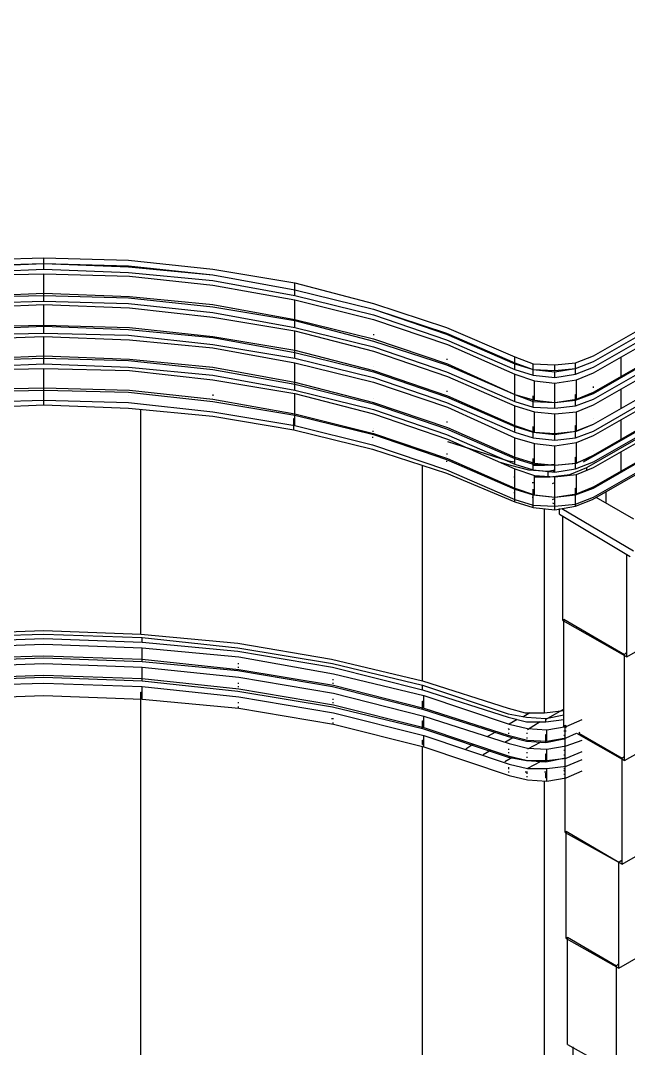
# Model space of a CAD drawing. Header units: inches. Extents: x 0.3 to 16.2, y 0.3 to 11.4.
# Drawn here: x 13.1254 to 13.3352, y 8.2415 to 8.5965 of the extents above; entities that cross this region are included whole.
import ezdxf

# ---------------------------------------------------------------- set-up
doc = ezdxf.new("R2010")
doc.units = ezdxf.units.IN
doc.header["$LTSCALE"] = 0.009843
doc.header["$MEASUREMENT"] = 0
doc.layers.add('GEOMETRY', color=7, linetype='Continuous')

msp = doc.modelspace()

# ---------------------------------------------------------------- linework, layer by layer
at = {"layer": 'GEOMETRY'}
for p, q in [((13.32323, 8.48071), (14.01457, 8.87992)), ((13.32323, 8.48071), (14.01457, 8.87992)), ((13.32323, 8.47874), (14.01457, 8.87795)), ((13.32323, 8.47874), (14.01496, 8.87795)), ((13.32323, 8.47874), (14.01496, 8.87795)), ((13.32323, 8.47677), (14.01496, 8.87598)), ((13.32323, 8.4748), (14.01811, 8.87598)), ((13.32323, 8.4748), (14.01811, 8.87598)), ((13.32323, 8.46811), (14.01811, 8.86929)), ((13.32323, 8.46772), (14.01496, 8.86732)), ((13.32323, 8.46772), (14.01496, 8.86732)), ((13.32323, 8.46772), (14.01496, 8.86732)), ((13.32323, 8.46575), (14.01496, 8.86496)), ((13.32323, 8.46378), (14.01811, 8.86496)), ((13.32323, 8.46378), (14.01811, 8.86496)), ((13.32323, 8.45709), (14.01811, 8.85827)), ((13.32323, 8.45709), (14.01496, 8.8563)), ((13.32323, 8.45709), (14.01496, 8.8563)), ((13.32323, 8.45709), (14.01496, 8.8563)), ((13.32323, 8.45472), (14.01496, 8.85433)), ((13.32323, 8.45315), (14.01811, 8.85433)), ((13.32323, 8.45315), (14.01811, 8.85433)), ((13.32323, 8.44646), (14.01811, 8.84724)), ((13.32323, 8.44606), (14.01496, 8.84528)), ((13.32323, 8.44606), (14.01496, 8.84528)), ((13.32323, 8.44606), (14.01496, 8.84528)), ((13.32323, 8.44409), (14.01496, 8.84331)), ((13.32323, 8.44213), (14.01811, 8.84331)), ((13.32323, 8.44213), (14.01811, 8.84331)), ((13.32323, 8.43543), (14.01811, 8.83661)), ((13.32323, 8.43504), (14.01496, 8.83465)), ((13.32323, 8.43189), (14.0122, 8.82992)), ((13.32283, 8.4311), (14.00669, 8.82598)), ((13.32087, 8.44213), (13.97795, 8.82165)), ((13.32087, 8.44213), (13.97795, 8.82165)), ((13.31969, 8.44409), (13.96535, 8.81693)), ((13.31969, 8.44409), (13.96535, 8.81693)), ((13.10394, 8.51378), (13.13346, 8.51457)), ((13.10394, 8.51378), (13.13346, 8.51457)), ((13.10394, 8.51181), (13.13346, 8.5126)), ((13.10394, 8.51142), (13.13346, 8.5126)), ((13.10394, 8.51142), (13.13346, 8.5126)), ((13.13346, 8.51457), (13.1626, 8.51378)), ((13.13346, 8.51457), (13.1626, 8.51378)), ((13.13346, 8.5126), (13.13346, 8.51457)), ((13.13346, 8.5126), (13.1626, 8.51181)), ((13.13346, 8.5126), (13.1626, 8.51142)), ((13.13346, 8.5126), (13.1626, 8.51142)), ((13.13346, 8.51063), (13.13346, 8.5126)), ((13.1626, 8.51378), (13.19173, 8.51063)), ((13.1626, 8.51378), (13.19173, 8.51063)), ((13.1626, 8.51181), (13.19173, 8.50866)), ((13.10394, 8.50945), (13.13346, 8.51063)), ((13.10394, 8.50827), (13.13346, 8.50906)), ((13.10394, 8.50827), (13.13346, 8.50906)), ((13.13346, 8.51063), (13.1626, 8.50945)), ((13.13346, 8.50906), (13.16299, 8.50827)), ((13.13346, 8.50906), (13.16299, 8.50827)), ((13.13346, 8.50236), (13.13346, 8.50906)), ((13.1626, 8.51142), (13.19173, 8.50866)), ((13.1626, 8.51142), (13.19173, 8.50866)), ((13.1626, 8.50945), (13.19173, 8.50669)), ((13.16299, 8.50827), (13.19173, 8.50512)), ((13.16299, 8.50827), (13.19173, 8.50512)), ((13.19173, 8.51063), (13.22008, 8.50591)), ((13.19173, 8.51063), (13.22008, 8.50591)), ((13.19173, 8.50866), (13.22008, 8.50354)), ((13.19173, 8.50866), (13.22008, 8.50354)), ((13.19173, 8.50866), (13.22008, 8.50354)), ((13.19173, 8.50669), (13.22008, 8.50157)), ((13.19173, 8.50512), (13.22008, 8.5)), ((13.19173, 8.50512), (13.22008, 8.5)), ((13.22008, 8.50591), (13.24724, 8.49882)), ((13.22008, 8.50591), (13.24724, 8.49882)), ((13.22008, 8.50354), (13.22008, 8.50591)), ((13.10394, 8.50118), (13.13346, 8.50236)), ((13.10394, 8.50079), (13.13346, 8.50157)), ((13.10394, 8.50079), (13.13346, 8.50157)), ((13.10394, 8.50079), (13.13346, 8.50157)), ((13.13346, 8.50157), (13.13346, 8.50354)), ((13.13346, 8.50236), (13.16299, 8.50118)), ((13.13346, 8.50157), (13.1626, 8.50079)), ((13.13346, 8.50157), (13.1626, 8.50079)), ((13.13346, 8.50157), (13.1626, 8.50079)), ((13.13346, 8.49961), (13.13346, 8.50157)), ((13.16299, 8.50118), (13.19173, 8.49843)), ((13.22008, 8.50354), (13.24724, 8.49685)), ((13.22008, 8.50354), (13.24724, 8.49685)), ((13.22008, 8.50354), (13.24724, 8.49685)), ((13.22008, 8.50157), (13.22008, 8.50354)), ((13.22008, 8.50157), (13.24724, 8.49488)), ((13.10394, 8.49882), (13.13346, 8.49961)), ((13.10394, 8.49724), (13.13346, 8.49843)), ((13.10394, 8.49724), (13.13346, 8.49843)), ((13.13346, 8.49961), (13.1626, 8.49882)), ((13.13346, 8.49843), (13.16299, 8.49724)), ((13.13346, 8.49843), (13.16299, 8.49724)), ((13.13346, 8.49134), (13.13346, 8.49843)), ((13.1626, 8.50079), (13.19173, 8.49764)), ((13.1626, 8.50079), (13.19173, 8.49764)), ((13.1626, 8.50079), (13.19173, 8.49764)), ((13.1626, 8.49882), (13.19173, 8.49567)), ((13.19173, 8.49961), (13.19173, 8.49961)), ((13.19173, 8.49961), (13.19173, 8.49961)), ((13.19173, 8.49843), (13.22008, 8.49331)), ((13.19173, 8.49764), (13.22008, 8.49291)), ((13.19173, 8.49764), (13.22008, 8.49291)), ((13.19173, 8.49764), (13.22008, 8.49291)), ((13.22008, 8.5), (13.24724, 8.49331)), ((13.22008, 8.5), (13.24724, 8.49331)), ((13.22008, 8.49331), (13.22008, 8.5)), ((13.24724, 8.49882), (13.27244, 8.49055)), ((13.24724, 8.49882), (13.27244, 8.49055)), ((13.16299, 8.49724), (13.19173, 8.49409)), ((13.16299, 8.49724), (13.19173, 8.49409)), ((13.19173, 8.49567), (13.22008, 8.49055)), ((13.19173, 8.49409), (13.22008, 8.48937)), ((13.19173, 8.49409), (13.22008, 8.48937)), ((13.22008, 8.49488), (13.22008, 8.49488)), ((13.22008, 8.49488), (13.22008, 8.49488)), ((13.22008, 8.49291), (13.22008, 8.49488)), ((13.24724, 8.49685), (13.27244, 8.48858)), ((13.24724, 8.49685), (13.27244, 8.48819)), ((13.24724, 8.49685), (13.27244, 8.48819)), ((13.24724, 8.49488), (13.27244, 8.48622)), ((13.10394, 8.49055), (13.13346, 8.49134)), ((13.10394, 8.48976), (13.13346, 8.49094)), ((13.10394, 8.48976), (13.13346, 8.49094)), ((13.10394, 8.48976), (13.13346, 8.49094)), ((13.13346, 8.49094), (13.13346, 8.49291)), ((13.13346, 8.49134), (13.16299, 8.49055)), ((13.13346, 8.49094), (13.1626, 8.48976)), ((13.13346, 8.49094), (13.1626, 8.48976)), ((13.13346, 8.49094), (13.1626, 8.48976)), ((13.13346, 8.48858), (13.13346, 8.49094)), ((13.16299, 8.49055), (13.19173, 8.4874)), ((13.22008, 8.49331), (13.24724, 8.48661)), ((13.22008, 8.49291), (13.24724, 8.48583)), ((13.22008, 8.49291), (13.24724, 8.48583)), ((13.22008, 8.49291), (13.24724, 8.48583)), ((13.22008, 8.49055), (13.22008, 8.49291)), ((13.22008, 8.49055), (13.24724, 8.48386)), ((13.24724, 8.49331), (13.27283, 8.48465)), ((13.24724, 8.49331), (13.27283, 8.48465)), ((13.27244, 8.49055), (13.29606, 8.48031)), ((13.27244, 8.49055), (13.29606, 8.48031)), ((13.10394, 8.4878), (13.13346, 8.48858)), ((13.10394, 8.48622), (13.13346, 8.4874)), ((13.10394, 8.48622), (13.13346, 8.4874)), ((13.13346, 8.48858), (13.1626, 8.4878)), ((13.13346, 8.4874), (13.16299, 8.48622)), ((13.13346, 8.4874), (13.16299, 8.48622)), ((13.13346, 8.48071), (13.13346, 8.4874)), ((13.1626, 8.48976), (13.19173, 8.48701)), ((13.1626, 8.48976), (13.19173, 8.48701)), ((13.1626, 8.48976), (13.19173, 8.48701)), ((13.1626, 8.4878), (13.19173, 8.48465)), ((13.19173, 8.48898), (13.19173, 8.48898)), ((13.19173, 8.48898), (13.19173, 8.48898)), ((13.19173, 8.4874), (13.22008, 8.48268)), ((13.19173, 8.48701), (13.22008, 8.48189)), ((13.19173, 8.48701), (13.22008, 8.48189)), ((13.19173, 8.48701), (13.22008, 8.48189)), ((13.22008, 8.48937), (13.24724, 8.48228)), ((13.22008, 8.48937), (13.24724, 8.48228)), ((13.22008, 8.48268), (13.22008, 8.48937)), ((13.24724, 8.48819), (13.24724, 8.4878)), ((13.24724, 8.48819), (13.24724, 8.4878)), ((13.27244, 8.48858), (13.29606, 8.47835)), ((13.27244, 8.48819), (13.29606, 8.47795)), ((13.27244, 8.48819), (13.29606, 8.47795)), ((13.16299, 8.48622), (13.19173, 8.48346)), ((13.16299, 8.48622), (13.19173, 8.48346)), ((13.19173, 8.48465), (13.22008, 8.47992)), ((13.19173, 8.48346), (13.22008, 8.47835)), ((13.19173, 8.48346), (13.22008, 8.47835)), ((13.22008, 8.48386), (13.22008, 8.48386)), ((13.22008, 8.48386), (13.22008, 8.48386)), ((13.22008, 8.48189), (13.22008, 8.48386)), ((13.24724, 8.48661), (13.27283, 8.47795)), ((13.24724, 8.48583), (13.27244, 8.47756)), ((13.24724, 8.48583), (13.27244, 8.47756)), ((13.24724, 8.48583), (13.27244, 8.47756)), ((13.24724, 8.48386), (13.27244, 8.4752)), ((13.27244, 8.48622), (13.29606, 8.47598)), ((13.27283, 8.48465), (13.29606, 8.47441)), ((13.27283, 8.48465), (13.29606, 8.47441)), ((13.10394, 8.47953), (13.13346, 8.48071)), ((13.10394, 8.47913), (13.13346, 8.47992)), ((13.10394, 8.47913), (13.13346, 8.47992)), ((13.10394, 8.47913), (13.13346, 8.47992)), ((13.13346, 8.47992), (13.13346, 8.48189)), ((13.13346, 8.48071), (13.16299, 8.47953)), ((13.13346, 8.47992), (13.1626, 8.47913)), ((13.13346, 8.47992), (13.1626, 8.47913)), ((13.13346, 8.47992), (13.1626, 8.47913)), ((13.13346, 8.47795), (13.13346, 8.47992)), ((13.22008, 8.48268), (13.24724, 8.47559)), ((13.22008, 8.48189), (13.24724, 8.4752)), ((13.22008, 8.48189), (13.24724, 8.4752)), ((13.22008, 8.48189), (13.24724, 8.4752)), ((13.22008, 8.47992), (13.22008, 8.48189)), ((13.22008, 8.47992), (13.24724, 8.47323)), ((13.24724, 8.48228), (13.27283, 8.47362)), ((13.24724, 8.48228), (13.27283, 8.47362)), ((13.29606, 8.48031), (13.30236, 8.47795)), ((13.29606, 8.48031), (13.30236, 8.47795)), ((13.29606, 8.47835), (13.29606, 8.48031)), ((13.31693, 8.47835), (13.32323, 8.48071)), ((13.31693, 8.47835), (13.32323, 8.48071)), ((13.33268, 8.47362), (13.33268, 8.48031)), ((13.10394, 8.47677), (13.13346, 8.47795)), ((13.10394, 8.47559), (13.13346, 8.47638)), ((13.10394, 8.47559), (13.13346, 8.47638)), ((13.13346, 8.47795), (13.1626, 8.47677)), ((13.13346, 8.47638), (13.16299, 8.47559)), ((13.13346, 8.47638), (13.16299, 8.47559)), ((13.13346, 8.46969), (13.13346, 8.47638)), ((13.1626, 8.47913), (13.19173, 8.47598)), ((13.1626, 8.47913), (13.19173, 8.47598)), ((13.1626, 8.47913), (13.19173, 8.47598)), ((13.1626, 8.47677), (13.19173, 8.47402)), ((13.16299, 8.47953), (13.19173, 8.47677)), ((13.19173, 8.47795), (13.19173, 8.47795)), ((13.19173, 8.47795), (13.19173, 8.47795)), ((13.19173, 8.47677), (13.22008, 8.47165)), ((13.22008, 8.47835), (13.24724, 8.47165)), ((13.22008, 8.47835), (13.24724, 8.47165)), ((13.22008, 8.47165), (13.22008, 8.47835)), ((13.24724, 8.47717), (13.24724, 8.47717)), ((13.24724, 8.47717), (13.24724, 8.47717)), ((13.27244, 8.47953), (13.27283, 8.47953)), ((13.27244, 8.47953), (13.27283, 8.47953)), ((13.27244, 8.47756), (13.29606, 8.46732)), ((13.27244, 8.47756), (13.29606, 8.46732)), ((13.27244, 8.47756), (13.29606, 8.46732)), ((13.27283, 8.47795), (13.29606, 8.46732)), ((13.29606, 8.47835), (13.30236, 8.47598)), ((13.29606, 8.47795), (13.30236, 8.47598)), ((13.29606, 8.47795), (13.30236, 8.47598)), ((13.29606, 8.47598), (13.29606, 8.47795)), ((13.30236, 8.47598), (13.30236, 8.47795)), ((13.30236, 8.47795), (13.30984, 8.47756)), ((13.30236, 8.47795), (13.30984, 8.47756)), ((13.30984, 8.47756), (13.31693, 8.47835)), ((13.30984, 8.47756), (13.31693, 8.47835)), ((13.30984, 8.47559), (13.30984, 8.47756)), ((13.30984, 8.47559), (13.31693, 8.47638)), ((13.30984, 8.4752), (13.31693, 8.47638)), ((13.30984, 8.4752), (13.31693, 8.47638)), ((13.31693, 8.47638), (13.32323, 8.47874)), ((13.31693, 8.47638), (13.32323, 8.47874)), ((13.31693, 8.47638), (13.32323, 8.47874)), ((13.31693, 8.47638), (13.31693, 8.47835)), ((13.31693, 8.47441), (13.32323, 8.47677)), ((13.31693, 8.47441), (13.31693, 8.47638)), ((13.16299, 8.47559), (13.19173, 8.47244)), ((13.16299, 8.47559), (13.19173, 8.47244)), ((13.19173, 8.47598), (13.22008, 8.47087)), ((13.19173, 8.47598), (13.22008, 8.47087)), ((13.19173, 8.47598), (13.22008, 8.47087)), ((13.19173, 8.47402), (13.22008, 8.4689)), ((13.22008, 8.47323), (13.22008, 8.47323)), ((13.22008, 8.47323), (13.22008, 8.47323)), ((13.22008, 8.47087), (13.22008, 8.47323)), ((13.24724, 8.47559), (13.27283, 8.46693)), ((13.24724, 8.4752), (13.27244, 8.46654)), ((13.24724, 8.4752), (13.27244, 8.46654)), ((13.24724, 8.4752), (13.27244, 8.46654)), ((13.24724, 8.47323), (13.27244, 8.46457)), ((13.27244, 8.4752), (13.29606, 8.46496)), ((13.27283, 8.47362), (13.29606, 8.46339)), ((13.27283, 8.47362), (13.29606, 8.46339)), ((13.29606, 8.47598), (13.30236, 8.47402)), ((13.29606, 8.47441), (13.30276, 8.47205)), ((13.29606, 8.47441), (13.30276, 8.47205)), ((13.29606, 8.46732), (13.29606, 8.47441)), ((13.30236, 8.47598), (13.30984, 8.47559)), ((13.30236, 8.47402), (13.30236, 8.47598)), ((13.30236, 8.47598), (13.30984, 8.4752)), ((13.30236, 8.47598), (13.30984, 8.4752)), ((13.30236, 8.47402), (13.30984, 8.47323)), ((13.30984, 8.47323), (13.30984, 8.4752)), ((13.30984, 8.47323), (13.31693, 8.47441)), ((13.31732, 8.47244), (13.32323, 8.4748)), ((13.31732, 8.47244), (13.32323, 8.4748)), ((13.10394, 8.4689), (13.13346, 8.46969)), ((13.13346, 8.4689), (13.13346, 8.47126)), ((13.13346, 8.46535), (13.13346, 8.47008)), ((13.13346, 8.46969), (13.16299, 8.4689)), ((13.19173, 8.47244), (13.22008, 8.46772)), ((13.19173, 8.47244), (13.22008, 8.46772)), ((13.22008, 8.47165), (13.24724, 8.46457)), ((13.22008, 8.47087), (13.24724, 8.46417)), ((13.22008, 8.47087), (13.24724, 8.46417)), ((13.22008, 8.47087), (13.24724, 8.46417)), ((13.22008, 8.4689), (13.22008, 8.47087)), ((13.24724, 8.47165), (13.27283, 8.46299)), ((13.24724, 8.47165), (13.27283, 8.46299)), ((13.29606, 8.46732), (13.29606, 8.46929)), ((13.30276, 8.46535), (13.30276, 8.47205)), ((13.30276, 8.47205), (13.30984, 8.47126)), ((13.30276, 8.47205), (13.30984, 8.47126)), ((13.30984, 8.47126), (13.31732, 8.47244)), ((13.30984, 8.47126), (13.31732, 8.47244)), ((13.30984, 8.46457), (13.30984, 8.47126)), ((13.31732, 8.46575), (13.31732, 8.47244)), ((13.32323, 8.46969), (13.32323, 8.47008)), ((13.32323, 8.46969), (13.32323, 8.47008)), ((13.33268, 8.4626), (13.33268, 8.46929)), ((13.10394, 8.46811), (13.13346, 8.4689)), ((13.13346, 8.4689), (13.1626, 8.46811)), ((13.13346, 8.46378), (13.13346, 8.46772)), ((13.1626, 8.46811), (13.19173, 8.46496)), ((13.1626, 8.46693), (13.1626, 8.46693)), ((13.1626, 8.46693), (13.1626, 8.46693)), ((13.16299, 8.4689), (13.19173, 8.46575)), ((13.19173, 8.46732), (13.19173, 8.46693)), ((13.19173, 8.46732), (13.19173, 8.46693)), ((13.19173, 8.46614), (13.19173, 8.46614)), ((13.19173, 8.46614), (13.19173, 8.46614)), ((13.19173, 8.46575), (13.22008, 8.46063)), ((13.22008, 8.4689), (13.24724, 8.4622)), ((13.22008, 8.46772), (13.24724, 8.46063)), ((13.22008, 8.46772), (13.24724, 8.46063)), ((13.22008, 8.46063), (13.22008, 8.46772)), ((13.24724, 8.46614), (13.24724, 8.46614)), ((13.24724, 8.46614), (13.24724, 8.46614)), ((13.27244, 8.4685), (13.27283, 8.4685)), ((13.27244, 8.4685), (13.27283, 8.4685)), ((13.27244, 8.46654), (13.29606, 8.4563)), ((13.27244, 8.46654), (13.29606, 8.4563)), ((13.27244, 8.46654), (13.29606, 8.4563)), ((13.27283, 8.46693), (13.29606, 8.45669)), ((13.29606, 8.46732), (13.30276, 8.46535)), ((13.29606, 8.46732), (13.30236, 8.46496)), ((13.29606, 8.46732), (13.30236, 8.46496)), ((13.29606, 8.46732), (13.30236, 8.46496)), ((13.29606, 8.46496), (13.29606, 8.46732)), ((13.30236, 8.46496), (13.30236, 8.46693)), ((13.30984, 8.46457), (13.30984, 8.46654)), ((13.30984, 8.46457), (13.31732, 8.46575)), ((13.31693, 8.46535), (13.32323, 8.46772)), ((13.31693, 8.46535), (13.32323, 8.46772)), ((13.31693, 8.46535), (13.32323, 8.46772)), ((13.31693, 8.46535), (13.31693, 8.46732)), ((13.31693, 8.46732), (13.31732, 8.46732)), ((13.31693, 8.46732), (13.31732, 8.46732)), ((13.31693, 8.46339), (13.32323, 8.46575)), ((13.31732, 8.46575), (13.32323, 8.46811)), ((13.10394, 8.46457), (13.13346, 8.46535)), ((13.10394, 8.4626), (13.13346, 8.46378)), ((13.13346, 8.46535), (13.1626, 8.46457)), ((13.13346, 8.46378), (13.1626, 8.4626)), ((13.1626, 8.46457), (13.19173, 8.46142)), ((13.1626, 8.4626), (13.19173, 8.45984)), ((13.16693, 8.38465), (13.16693, 8.4622)), ((13.19173, 8.46496), (13.22008, 8.46024)), ((13.19173, 8.46378), (13.19173, 8.46378)), ((13.19173, 8.46378), (13.19173, 8.46378)), ((13.22008, 8.4622), (13.22008, 8.4622)), ((13.22008, 8.4622), (13.22008, 8.4622)), ((13.22008, 8.46024), (13.22008, 8.4622)), ((13.24724, 8.46457), (13.27283, 8.45591)), ((13.24724, 8.46417), (13.27244, 8.45551)), ((13.24724, 8.46417), (13.27244, 8.45551)), ((13.24724, 8.46417), (13.27244, 8.45551)), ((13.24724, 8.4622), (13.27244, 8.45354)), ((13.27244, 8.46457), (13.29606, 8.45433)), ((13.27283, 8.46299), (13.29606, 8.45236)), ((13.27283, 8.46299), (13.29606, 8.45236)), ((13.29606, 8.46496), (13.30236, 8.46299)), ((13.29606, 8.46339), (13.30276, 8.46142)), ((13.29606, 8.46339), (13.30276, 8.46142)), ((13.29606, 8.45669), (13.29606, 8.46339)), ((13.30236, 8.46496), (13.30984, 8.46457)), ((13.30236, 8.46299), (13.30236, 8.46496)), ((13.30236, 8.46496), (13.30984, 8.46457)), ((13.30236, 8.46496), (13.30984, 8.46457)), ((13.30236, 8.46299), (13.30984, 8.4626)), ((13.30276, 8.46535), (13.30984, 8.46457)), ((13.30984, 8.46457), (13.31693, 8.46535)), ((13.30984, 8.46457), (13.31693, 8.46535)), ((13.30984, 8.46457), (13.31693, 8.46535)), ((13.30984, 8.4626), (13.30984, 8.46457)), ((13.30984, 8.4626), (13.31693, 8.46339)), ((13.31693, 8.46339), (13.31693, 8.46535)), ((13.31732, 8.46142), (13.32323, 8.46378)), ((13.31732, 8.46142), (13.32323, 8.46378)), ((13.19173, 8.46142), (13.22008, 8.45669)), ((13.19173, 8.45984), (13.21969, 8.45512)), ((13.21969, 8.45906), (13.22008, 8.45906)), ((13.21969, 8.45906), (13.22008, 8.45906)), ((13.21969, 8.45512), (13.21969, 8.45906)), ((13.22008, 8.46142), (13.22008, 8.46142)), ((13.22008, 8.46142), (13.22008, 8.46142)), ((13.22008, 8.45669), (13.22008, 8.46142)), ((13.22008, 8.46063), (13.24724, 8.45394)), ((13.22008, 8.46024), (13.24724, 8.45354)), ((13.24724, 8.46063), (13.27283, 8.45197)), ((13.24724, 8.46063), (13.27283, 8.45197)), ((13.30276, 8.45433), (13.30276, 8.46142)), ((13.30276, 8.46142), (13.30984, 8.46063)), ((13.30276, 8.46142), (13.30984, 8.46063)), ((13.30984, 8.46063), (13.31732, 8.46142)), ((13.30984, 8.46063), (13.31732, 8.46142)), ((13.30984, 8.45394), (13.30984, 8.46063)), ((13.31732, 8.45472), (13.31732, 8.46142)), ((13.32323, 8.45906), (13.32323, 8.45906)), ((13.32323, 8.45906), (13.32323, 8.45906)), ((13.33268, 8.45157), (13.33268, 8.45866)), ((13.21969, 8.45512), (13.24685, 8.44843)), ((13.22008, 8.45669), (13.24685, 8.45)), ((13.24724, 8.45551), (13.24724, 8.45551)), ((13.24724, 8.45551), (13.24724, 8.45551)), ((13.27244, 8.45787), (13.27283, 8.45787)), ((13.27244, 8.45787), (13.27283, 8.45787)), ((13.27244, 8.45551), (13.29606, 8.44528)), ((13.27244, 8.45551), (13.29606, 8.44528)), ((13.27244, 8.45551), (13.29606, 8.44528)), ((13.27283, 8.45591), (13.29606, 8.44567)), ((13.29606, 8.4563), (13.29606, 8.45827)), ((13.29606, 8.45669), (13.30276, 8.45433)), ((13.29606, 8.4563), (13.30236, 8.45433)), ((13.29606, 8.4563), (13.30236, 8.45433)), ((13.29606, 8.4563), (13.30236, 8.45433)), ((13.29606, 8.45433), (13.29606, 8.4563)), ((13.30236, 8.45433), (13.30236, 8.4563)), ((13.30984, 8.45354), (13.30984, 8.45551)), ((13.31693, 8.45472), (13.32323, 8.45709)), ((13.31693, 8.45472), (13.32323, 8.45709)), ((13.31693, 8.45472), (13.32323, 8.45709)), ((13.31693, 8.45472), (13.31693, 8.45669)), ((13.31693, 8.45669), (13.31732, 8.45669)), ((13.31693, 8.45669), (13.31732, 8.45669)), ((13.31732, 8.45472), (13.32323, 8.45709)), ((13.24685, 8.45472), (13.24724, 8.45472)), ((13.24685, 8.45472), (13.24724, 8.45472)), ((13.24685, 8.45276), (13.24685, 8.45236)), ((13.24685, 8.45276), (13.24685, 8.45236)), ((13.24724, 8.45394), (13.27283, 8.44528)), ((13.24724, 8.45354), (13.27244, 8.44488)), ((13.27244, 8.45354), (13.29606, 8.44331)), ((13.27283, 8.45197), (13.29606, 8.44173)), ((13.27283, 8.45197), (13.29606, 8.44173)), ((13.29606, 8.45433), (13.30236, 8.45236)), ((13.29606, 8.45236), (13.30276, 8.45039)), ((13.29606, 8.45236), (13.30276, 8.45039)), ((13.29606, 8.44567), (13.29606, 8.45236)), ((13.30236, 8.45433), (13.30984, 8.45354)), ((13.30236, 8.45236), (13.30236, 8.45433)), ((13.30236, 8.45433), (13.30984, 8.45354)), ((13.30236, 8.45433), (13.30984, 8.45354)), ((13.30236, 8.45236), (13.30984, 8.45157)), ((13.30276, 8.45433), (13.30984, 8.45394)), ((13.30984, 8.45394), (13.31732, 8.45472)), ((13.30984, 8.45354), (13.31693, 8.45472)), ((13.30984, 8.45354), (13.31693, 8.45472)), ((13.30984, 8.45354), (13.31693, 8.45472)), ((13.30984, 8.45157), (13.30984, 8.45354)), ((13.30984, 8.45157), (13.31693, 8.45236)), ((13.31693, 8.45236), (13.31693, 8.45472)), ((13.31693, 8.45236), (13.32323, 8.45472)), ((13.31732, 8.45079), (13.32323, 8.45315)), ((13.31732, 8.45079), (13.32323, 8.45315)), ((13.24685, 8.45), (13.27244, 8.44134)), ((13.24685, 8.44843), (13.27244, 8.44016)), ((13.27283, 8.45118), (13.2937, 8.44449)), ((13.27283, 8.45118), (13.2937, 8.44449)), ((13.30276, 8.4437), (13.30276, 8.45039)), ((13.30276, 8.45039), (13.30984, 8.44961)), ((13.30276, 8.45039), (13.30984, 8.44961)), ((13.30984, 8.44961), (13.31732, 8.45079)), ((13.30984, 8.44961), (13.31732, 8.45079)), ((13.30984, 8.44291), (13.30984, 8.44961)), ((13.31732, 8.4437), (13.31732, 8.45079)), ((13.32323, 8.44803), (13.32323, 8.44803)), ((13.32323, 8.44803), (13.32323, 8.44803)), ((13.27244, 8.44685), (13.27283, 8.44685)), ((13.27244, 8.44685), (13.27283, 8.44685)), ((13.27244, 8.44606), (13.27244, 8.44606)), ((13.27244, 8.44606), (13.27244, 8.44606)), ((13.27244, 8.44488), (13.29606, 8.43465)), ((13.27244, 8.44449), (13.27244, 8.44409)), ((13.27244, 8.44449), (13.27244, 8.44409)), ((13.27283, 8.44528), (13.29606, 8.43504)), ((13.2937, 8.44449), (13.29606, 8.44409)), ((13.2937, 8.44449), (13.29606, 8.44409)), ((13.29606, 8.44528), (13.29606, 8.44764)), ((13.29606, 8.44567), (13.30276, 8.4437)), ((13.29606, 8.44528), (13.30236, 8.44331)), ((13.29606, 8.44528), (13.30236, 8.44331)), ((13.29606, 8.44528), (13.30236, 8.44331)), ((13.29606, 8.44331), (13.29606, 8.44528)), ((13.30236, 8.44331), (13.30236, 8.44528)), ((13.30984, 8.44291), (13.30984, 8.44488)), ((13.31693, 8.4437), (13.32323, 8.44606)), ((13.31693, 8.4437), (13.32323, 8.44606)), ((13.31693, 8.4437), (13.32323, 8.44606)), ((13.31693, 8.4437), (13.31693, 8.44567)), ((13.31693, 8.44567), (13.31732, 8.44567)), ((13.31693, 8.44567), (13.31732, 8.44567)), ((13.31732, 8.4437), (13.32323, 8.44646)), ((13.33268, 8.44094), (13.33268, 8.44764)), ((13.26417, 8.3685), (13.26417, 8.44291)), ((13.27244, 8.44134), (13.29606, 8.4311)), ((13.29055, 8.44409), (13.29449, 8.44291)), ((13.29055, 8.44409), (13.29449, 8.44291)), ((13.29449, 8.44291), (13.30079, 8.44134)), ((13.29449, 8.44291), (13.30079, 8.44134)), ((13.29606, 8.44331), (13.30236, 8.44134)), ((13.29606, 8.44173), (13.30276, 8.43937)), ((13.29606, 8.44173), (13.30276, 8.43937)), ((13.29606, 8.43504), (13.29606, 8.44173)), ((13.30079, 8.44134), (13.30748, 8.44094)), ((13.30079, 8.44134), (13.30748, 8.44094)), ((13.30236, 8.44331), (13.30984, 8.44291)), ((13.30236, 8.44134), (13.30236, 8.44331)), ((13.30236, 8.44331), (13.30984, 8.44291)), ((13.30236, 8.44331), (13.30984, 8.44291)), ((13.30236, 8.44291), (13.3063, 8.44291)), ((13.30236, 8.44291), (13.3063, 8.44291)), ((13.30236, 8.44134), (13.30984, 8.44055)), ((13.30276, 8.4437), (13.30984, 8.44291)), ((13.3063, 8.44291), (13.30984, 8.44331)), ((13.3063, 8.44291), (13.30984, 8.44331)), ((13.30748, 8.44094), (13.30984, 8.44134)), ((13.30748, 8.44094), (13.30984, 8.44134)), ((13.30748, 8.43898), (13.30748, 8.44094)), ((13.30984, 8.44134), (13.30906, 8.44055)), ((13.30984, 8.44291), (13.31732, 8.4437)), ((13.30984, 8.44291), (13.31693, 8.4437)), ((13.30984, 8.44291), (13.31693, 8.4437)), ((13.30984, 8.44291), (13.31693, 8.4437)), ((13.30984, 8.44055), (13.30984, 8.44291)), ((13.30984, 8.44055), (13.31693, 8.44173)), ((13.31496, 8.43976), (13.32087, 8.44213)), ((13.31496, 8.43976), (13.32087, 8.44213)), ((13.31693, 8.44173), (13.32323, 8.44409)), ((13.31693, 8.44173), (13.31693, 8.4437)), ((13.31732, 8.43976), (13.32323, 8.44213)), ((13.31732, 8.43976), (13.32323, 8.44213)), ((13.32087, 8.44134), (13.32087, 8.44213)), ((13.27244, 8.44016), (13.29606, 8.43031)), ((13.29567, 8.43898), (13.29606, 8.43898)), ((13.29567, 8.43898), (13.29606, 8.43898)), ((13.30276, 8.43268), (13.30276, 8.43937)), ((13.30276, 8.43937), (13.30984, 8.43898)), ((13.30276, 8.43937), (13.30984, 8.43898)), ((13.30276, 8.43898), (13.30827, 8.43898)), ((13.30276, 8.43898), (13.30827, 8.43898)), ((13.30827, 8.43898), (13.31496, 8.43976)), ((13.30827, 8.43898), (13.31496, 8.43976)), ((13.30984, 8.43898), (13.31732, 8.43976)), ((13.30984, 8.43898), (13.31732, 8.43976)), ((13.30984, 8.43189), (13.30984, 8.43898)), ((13.31496, 8.43937), (13.31496, 8.43976)), ((13.31732, 8.43307), (13.31732, 8.43976)), ((13.32323, 8.4374), (13.32323, 8.4374)), ((13.32323, 8.4374), (13.32323, 8.4374)), ((13.29606, 8.43465), (13.29606, 8.43661)), ((13.29606, 8.4311), (13.29606, 8.43583)), ((13.29606, 8.43504), (13.30276, 8.43268)), ((13.29606, 8.43465), (13.30236, 8.43268)), ((13.29606, 8.43031), (13.29606, 8.43425)), ((13.30197, 8.43701), (13.30276, 8.43701)), ((13.30197, 8.43701), (13.30276, 8.43701)), ((13.30236, 8.43268), (13.30236, 8.43465)), ((13.30236, 8.42913), (13.30236, 8.43386)), ((13.30906, 8.43661), (13.30984, 8.43701)), ((13.30906, 8.43661), (13.30984, 8.43701)), ((13.30984, 8.43189), (13.30984, 8.43386)), ((13.31693, 8.43268), (13.31693, 8.43504)), ((13.31693, 8.43268), (13.32323, 8.43504)), ((13.31693, 8.43504), (13.31732, 8.43504)), ((13.31693, 8.43504), (13.31732, 8.43504)), ((13.31693, 8.42953), (13.31693, 8.43425)), ((13.31693, 8.43425), (13.31693, 8.43425)), ((13.31693, 8.43425), (13.31693, 8.43425)), ((13.31732, 8.43307), (13.32323, 8.43543)), ((13.32283, 8.43504), (13.32323, 8.43543)), ((13.32283, 8.43504), (13.32323, 8.43543)), ((13.32323, 8.43661), (13.32323, 8.43661)), ((13.32323, 8.43661), (13.32323, 8.43661)), ((13.32756, 8.42992), (13.32756, 8.43386)), ((13.29567, 8.43346), (13.29606, 8.43346)), ((13.29606, 8.4311), (13.30236, 8.42913)), ((13.29606, 8.43031), (13.30236, 8.42835)), ((13.30197, 8.43189), (13.30236, 8.43189)), ((13.30236, 8.43268), (13.30984, 8.43189)), ((13.30236, 8.42835), (13.30236, 8.43228)), ((13.30236, 8.43228), (13.30236, 8.43228)), ((13.30236, 8.43228), (13.30236, 8.43228)), ((13.30276, 8.43268), (13.30984, 8.43189)), ((13.30906, 8.4311), (13.30984, 8.4315)), ((13.30984, 8.42874), (13.30984, 8.43346)), ((13.30984, 8.43189), (13.31732, 8.43307)), ((13.30984, 8.43189), (13.31693, 8.43268)), ((13.30984, 8.42756), (13.30984, 8.43189)), ((13.30984, 8.43189), (13.30984, 8.43189)), ((13.30984, 8.43189), (13.30984, 8.43189)), ((13.31693, 8.42874), (13.31693, 8.43268)), ((13.31693, 8.43268), (13.31693, 8.43268)), ((13.31693, 8.43268), (13.31693, 8.43268)), ((13.31693, 8.42953), (13.32323, 8.43189)), ((13.31693, 8.42874), (13.32283, 8.4311)), ((13.32402, 8.43189), (13.33701, 8.42441)), ((13.32402, 8.43189), (13.33701, 8.42441)), ((13.30236, 8.42913), (13.30984, 8.42874)), ((13.30236, 8.42835), (13.30984, 8.42756)), ((13.3063, 8.35748), (13.3063, 8.42795)), ((13.30906, 8.42992), (13.30984, 8.42953)), ((13.30984, 8.42874), (13.31693, 8.42953)), ((13.30984, 8.42756), (13.31693, 8.42874)), ((13.31142, 8.42598), (13.31142, 8.42795)), ((13.3122, 8.42795), (13.33701, 8.41339)), ((13.31142, 8.42598), (13.33583, 8.41142)), ((13.3126, 8.38937), (13.3126, 8.4252)), ((13.33465, 8.37677), (13.33465, 8.4122)), ((13.33465, 8.37677), (13.37244, 8.39843)), ((13.3126, 8.38937), (13.33465, 8.37677)), ((13.31299, 8.38976), (13.33386, 8.37756)), ((13.31299, 8.38976), (13.33386, 8.37756)), ((13.31299, 8.35276), (13.31299, 8.38976)), ((13.09961, 8.38465), (13.13346, 8.38583)), ((13.09961, 8.38346), (13.13346, 8.38465)), ((13.09961, 8.38346), (13.13346, 8.38465)), ((13.13346, 8.38583), (13.16693, 8.38465)), ((13.13346, 8.38465), (13.16732, 8.38346)), ((13.13346, 8.38465), (13.16732, 8.38346)), ((13.16693, 8.38465), (13.20039, 8.3815)), ((13.09921, 8.37992), (13.13346, 8.3811)), ((13.09921, 8.37992), (13.13346, 8.3811)), ((13.09961, 8.38189), (13.13346, 8.38307)), ((13.13346, 8.38307), (13.16732, 8.38189)), ((13.13346, 8.3811), (13.16732, 8.37992)), ((13.13346, 8.3811), (13.16732, 8.37992)), ((13.16732, 8.38346), (13.20039, 8.37992)), ((13.16732, 8.38346), (13.20039, 8.37992)), ((13.16732, 8.38189), (13.16732, 8.38346)), ((13.16732, 8.38189), (13.20039, 8.37874)), ((13.20039, 8.3815), (13.23268, 8.37598)), ((13.09921, 8.37598), (13.13346, 8.37717)), ((13.13346, 8.37717), (13.16732, 8.37598)), ((13.16732, 8.37992), (13.20079, 8.37677)), ((13.16732, 8.37992), (13.20079, 8.37677)), ((13.16732, 8.37598), (13.16732, 8.37992)), ((13.16732, 8.37795), (13.16732, 8.37795)), ((13.16732, 8.37795), (13.16732, 8.37795)), ((13.16732, 8.37638), (13.16732, 8.37795)), ((13.20039, 8.37992), (13.23307, 8.37441)), ((13.20039, 8.37992), (13.23307, 8.37441)), ((13.20039, 8.37874), (13.23307, 8.37323)), ((13.33386, 8.37756), (13.33465, 8.37835)), ((13.33386, 8.37756), (13.33465, 8.37835)), ((13.33386, 8.34094), (13.33386, 8.37756)), ((13.09921, 8.37323), (13.13346, 8.37441)), ((13.09921, 8.37323), (13.13346, 8.37441)), ((13.09961, 8.3752), (13.13346, 8.37638)), ((13.13346, 8.37638), (13.16732, 8.3752)), ((13.13346, 8.37441), (13.16732, 8.37323)), ((13.13346, 8.37441), (13.16732, 8.37323)), ((13.16732, 8.37638), (13.16732, 8.37638)), ((13.16732, 8.37638), (13.16732, 8.37638)), ((13.16732, 8.37638), (13.16732, 8.37638)), ((13.16732, 8.3752), (13.16732, 8.37638)), ((13.16732, 8.37598), (13.20079, 8.37244)), ((13.16732, 8.3752), (13.20039, 8.37205)), ((13.20039, 8.37441), (13.20079, 8.37441)), ((13.20039, 8.37441), (13.20079, 8.37441)), ((13.20079, 8.37677), (13.23346, 8.37087)), ((13.20079, 8.37677), (13.23346, 8.37087)), ((13.23268, 8.37598), (13.26417, 8.3685)), ((13.23307, 8.37441), (13.26417, 8.36693)), ((13.23307, 8.37441), (13.26417, 8.36693)), ((13.09921, 8.36929), (13.13346, 8.37047)), ((13.13346, 8.37047), (13.16732, 8.36929)), ((13.16732, 8.37323), (13.20079, 8.36969)), ((13.16732, 8.37323), (13.20079, 8.36969)), ((13.16732, 8.36929), (13.16732, 8.37323)), ((13.16732, 8.37126), (13.16732, 8.37126)), ((13.16732, 8.37126), (13.16732, 8.37126)), ((13.16732, 8.36969), (13.16732, 8.37126)), ((13.20039, 8.37323), (13.20079, 8.37323)), ((13.20039, 8.37323), (13.20079, 8.37323)), ((13.20039, 8.37323), (13.20079, 8.37323)), ((13.20039, 8.37205), (13.23307, 8.36654)), ((13.20079, 8.37244), (13.23346, 8.36693)), ((13.23307, 8.37323), (13.26417, 8.36535)), ((13.23346, 8.37087), (13.26457, 8.36339)), ((13.23346, 8.37087), (13.26457, 8.36339)), ((13.09921, 8.36654), (13.13346, 8.36772)), ((13.09921, 8.36654), (13.13346, 8.36772)), ((13.09961, 8.3685), (13.13346, 8.36969)), ((13.13346, 8.36969), (13.16732, 8.3685)), ((13.13346, 8.36772), (13.16732, 8.36654)), ((13.13346, 8.36772), (13.16732, 8.36654)), ((13.16732, 8.36969), (13.16732, 8.36969)), ((13.16732, 8.36969), (13.16732, 8.36969)), ((13.16732, 8.36969), (13.16732, 8.36969)), ((13.16732, 8.3685), (13.16732, 8.36969)), ((13.16732, 8.36929), (13.20079, 8.36575)), ((13.16732, 8.3685), (13.20039, 8.36496)), ((13.16732, 8.36654), (13.20079, 8.36299)), ((13.16732, 8.36654), (13.20079, 8.36299)), ((13.16732, 8.3622), (13.16732, 8.36654)), ((13.20039, 8.36772), (13.20079, 8.36772)), ((13.20039, 8.36772), (13.20079, 8.36772)), ((13.20039, 8.36654), (13.20079, 8.36654)), ((13.20039, 8.36654), (13.20079, 8.36654)), ((13.20039, 8.36654), (13.20079, 8.36654)), ((13.20079, 8.36969), (13.23346, 8.36417)), ((13.20079, 8.36969), (13.23346, 8.36417)), ((13.23307, 8.3689), (13.23346, 8.3689)), ((13.23307, 8.3689), (13.23346, 8.3689)), ((13.23307, 8.36772), (13.23346, 8.36772)), ((13.23307, 8.36772), (13.23346, 8.36772)), ((13.23307, 8.36772), (13.23346, 8.36772)), ((13.23307, 8.36654), (13.26417, 8.35866)), ((13.23346, 8.36693), (13.26457, 8.35906)), ((13.26417, 8.3685), (13.2937, 8.35906)), ((13.26417, 8.36693), (13.2937, 8.35709)), ((13.26417, 8.36693), (13.2937, 8.35709)), ((13.26417, 8.36535), (13.26417, 8.36693)), ((13.09921, 8.3622), (13.13346, 8.36339)), ((13.13346, 8.36339), (13.16732, 8.3622)), ((13.16693, 8.36457), (13.16732, 8.36457)), ((13.16693, 8.36457), (13.16732, 8.36457)), ((13.16693, 7.6315), (13.16693, 8.36457)), ((13.16732, 8.36417), (13.16732, 8.36417)), ((13.16732, 8.36417), (13.16732, 8.36417)), ((13.16732, 8.36299), (13.16732, 8.36417)), ((13.16732, 8.36299), (13.16732, 8.36299)), ((13.20039, 8.36496), (13.23307, 8.35945)), ((13.20079, 8.36575), (13.23346, 8.36024)), ((13.20079, 8.36299), (13.23346, 8.35748)), ((13.20079, 8.36299), (13.23346, 8.35748)), ((13.23346, 8.36417), (13.26457, 8.3563)), ((13.23346, 8.36417), (13.26457, 8.3563)), ((13.26417, 8.36535), (13.2937, 8.35591)), ((13.26457, 8.36339), (13.29409, 8.35354)), ((13.26457, 8.36339), (13.29409, 8.35354)), ((13.26457, 8.35906), (13.26457, 8.36339)), ((13.16732, 8.3622), (13.20079, 8.35906)), ((13.20039, 8.36102), (13.20079, 8.36102)), ((13.20039, 8.36102), (13.20079, 8.36102)), ((13.20039, 8.36102), (13.20079, 8.36102)), ((13.20039, 8.36102), (13.20079, 8.36102)), ((13.20039, 8.35945), (13.20079, 8.35945)), ((13.23307, 8.3622), (13.23346, 8.3622)), ((13.23307, 8.3622), (13.23346, 8.3622)), ((13.23307, 8.36102), (13.23346, 8.36102)), ((13.23307, 8.36102), (13.23346, 8.36102)), ((13.23307, 8.36102), (13.23346, 8.36102)), ((13.23307, 8.35945), (13.26417, 8.35197)), ((13.23346, 8.36024), (13.26457, 8.35236)), ((13.26417, 8.36142), (13.26457, 8.36142)), ((13.26417, 8.36142), (13.26457, 8.36142)), ((13.26417, 8.36024), (13.26417, 8.36142)), ((13.26417, 8.36024), (13.26457, 8.35984)), ((13.26417, 8.36024), (13.26457, 8.35984)), ((13.26417, 8.36024), (13.26457, 8.35984)), ((13.26417, 8.35866), (13.26417, 8.36024)), ((13.33386, 8.34094), (13.37047, 8.36181)), ((13.20079, 8.35906), (13.23346, 8.35354)), ((13.23346, 8.35748), (13.26457, 8.34961)), ((13.23346, 8.35748), (13.26457, 8.34961)), ((13.26417, 8.35866), (13.2937, 8.34921)), ((13.26457, 8.35906), (13.29409, 8.34961)), ((13.26457, 8.3563), (13.29409, 8.34685)), ((13.26457, 8.3563), (13.29409, 8.34685)), ((13.26457, 8.35236), (13.26457, 8.3563)), ((13.2937, 8.35906), (13.29961, 8.35748)), ((13.2937, 8.35709), (13.3, 8.35591)), ((13.2937, 8.35709), (13.3, 8.35591)), ((13.2937, 8.35591), (13.3, 8.35433)), ((13.30118, 8.35748), (13.29882, 8.35591)), ((13.29961, 8.35748), (13.3063, 8.35748)), ((13.3, 8.35591), (13.30669, 8.35551)), ((13.3, 8.35591), (13.30669, 8.35551)), ((13.3063, 8.35748), (13.31299, 8.35827)), ((13.31299, 8.35866), (13.30669, 8.35512)), ((13.30669, 8.35551), (13.31299, 8.35669)), ((13.30669, 8.35551), (13.31299, 8.35669)), ((13.23268, 8.35551), (13.23346, 8.35551)), ((13.23268, 8.35551), (13.23346, 8.35551)), ((13.23307, 8.35551), (13.23346, 8.35551)), ((13.23307, 8.35551), (13.23346, 8.35551)), ((13.23307, 8.35394), (13.23346, 8.35394)), ((13.23346, 8.35354), (13.26457, 8.34567)), ((13.26417, 8.35472), (13.26457, 8.35472)), ((13.26417, 8.35472), (13.26457, 8.35472)), ((13.26417, 8.35315), (13.26417, 8.35472)), ((13.26417, 8.35315), (13.26457, 8.35315)), ((13.26417, 8.35315), (13.26457, 8.35315)), ((13.26417, 8.35315), (13.26457, 8.35315)), ((13.26417, 8.35197), (13.26417, 8.35315)), ((13.26457, 8.35236), (13.29409, 8.34252)), ((13.29685, 8.35512), (13.29409, 8.35354)), ((13.29409, 8.35354), (13.30039, 8.35197)), ((13.29409, 8.35354), (13.30039, 8.35197)), ((13.3, 8.35433), (13.30669, 8.35433)), ((13.30472, 8.35433), (13.30039, 8.35157)), ((13.30669, 8.35433), (13.30669, 8.35551)), ((13.30669, 8.35433), (13.31299, 8.35512)), ((13.30709, 8.35157), (13.31378, 8.35276)), ((13.30709, 8.35157), (13.31378, 8.35276)), ((13.31299, 8.35276), (13.31378, 8.35236)), ((13.31339, 8.35315), (13.31378, 8.35276)), ((13.31339, 8.35315), (13.31378, 8.35276)), ((13.31339, 8.31614), (13.31339, 8.35315)), ((13.31378, 8.35276), (13.31929, 8.35512)), ((13.31378, 8.35276), (13.31929, 8.35512)), ((13.26417, 8.35197), (13.2937, 8.34213)), ((13.26457, 8.34961), (13.29409, 8.33976)), ((13.26457, 8.34961), (13.29409, 8.33976)), ((13.26457, 8.34567), (13.26457, 8.34961)), ((13.28937, 8.35079), (13.28661, 8.34921)), ((13.29528, 8.34882), (13.29252, 8.34724)), ((13.2937, 8.35197), (13.29409, 8.35157)), ((13.2937, 8.35197), (13.29409, 8.35157)), ((13.2937, 8.35039), (13.29409, 8.35039)), ((13.2937, 8.35039), (13.29409, 8.35039)), ((13.2937, 8.35039), (13.29409, 8.35039)), ((13.2937, 8.34921), (13.3, 8.34764)), ((13.29409, 8.34961), (13.30039, 8.34803)), ((13.3, 8.35039), (13.30039, 8.35039)), ((13.3, 8.35039), (13.30039, 8.35039)), ((13.3, 8.34882), (13.30039, 8.34882)), ((13.3, 8.34882), (13.30039, 8.34882)), ((13.3, 8.34882), (13.30039, 8.34882)), ((13.30039, 8.35197), (13.30709, 8.35157)), ((13.30039, 8.35197), (13.30709, 8.35157)), ((13.30669, 8.35), (13.30709, 8.35)), ((13.30669, 8.35), (13.30709, 8.35)), ((13.30669, 8.34882), (13.30669, 8.35)), ((13.30669, 8.34882), (13.30709, 8.34882)), ((13.30669, 8.34882), (13.30709, 8.34882)), ((13.30669, 8.34882), (13.30709, 8.34882)), ((13.30669, 8.34724), (13.30669, 8.34882)), ((13.30709, 8.34764), (13.30709, 8.35157)), ((13.30709, 8.34764), (13.31378, 8.34882)), ((13.31299, 8.35118), (13.31378, 8.35118)), ((13.31299, 8.35118), (13.31378, 8.35118)), ((13.31299, 8.34961), (13.31339, 8.35)), ((13.31299, 8.34961), (13.31339, 8.35)), ((13.31299, 8.34961), (13.31339, 8.35)), ((13.31378, 8.34882), (13.31732, 8.35039)), ((13.31732, 8.35039), (13.33386, 8.34094)), ((13.31811, 8.35039), (13.3185, 8.35079)), ((13.31811, 8.35039), (13.33307, 8.34173)), ((13.31811, 8.35039), (13.33307, 8.34173)), ((13.26417, 8.34803), (13.26457, 8.34764)), ((13.26417, 8.34803), (13.26457, 8.34764)), ((13.26417, 8.34803), (13.26457, 8.34803)), ((13.26417, 8.34803), (13.26457, 8.34803)), ((13.26417, 8.34646), (13.26417, 8.34803)), ((13.26417, 8.34646), (13.26457, 8.34646)), ((13.26417, 7.61496), (13.26417, 8.34567)), ((13.26457, 8.34567), (13.29409, 8.33583)), ((13.2815, 8.34646), (13.27913, 8.34488)), ((13.29409, 8.34685), (13.30039, 8.34528)), ((13.29409, 8.34685), (13.30039, 8.34528)), ((13.3, 8.34764), (13.30669, 8.34724)), ((13.30039, 8.34803), (13.30709, 8.34764)), ((13.30472, 8.34724), (13.30039, 8.34488)), ((13.30039, 8.34528), (13.30709, 8.34488)), ((13.30039, 8.34528), (13.30709, 8.34488)), ((13.30669, 8.34724), (13.31299, 8.34843)), ((13.30709, 8.34488), (13.31378, 8.34606)), ((13.30709, 8.34488), (13.31378, 8.34606)), ((13.31299, 8.34843), (13.31339, 8.34843)), ((13.31378, 8.34606), (13.31929, 8.34803)), ((13.31378, 8.34606), (13.31929, 8.34803)), ((13.2878, 8.34449), (13.28504, 8.34291)), ((13.29528, 8.34213), (13.29252, 8.34055)), ((13.2937, 8.34488), (13.29409, 8.34488)), ((13.2937, 8.34488), (13.29409, 8.34488)), ((13.2937, 8.3437), (13.29409, 8.3437)), ((13.2937, 8.3437), (13.29409, 8.3437)), ((13.2937, 8.3437), (13.29409, 8.3437)), ((13.2937, 8.34213), (13.3, 8.34094)), ((13.29409, 8.34252), (13.30039, 8.34094)), ((13.3, 8.3437), (13.30039, 8.3437)), ((13.3, 8.3437), (13.30039, 8.3437)), ((13.3, 8.34213), (13.30039, 8.34213)), ((13.3, 8.34213), (13.30039, 8.34213)), ((13.3, 8.34213), (13.30039, 8.34213)), ((13.30669, 8.34331), (13.30709, 8.34331)), ((13.30669, 8.34331), (13.30709, 8.34331)), ((13.30669, 8.34173), (13.30669, 8.34331)), ((13.30669, 8.34173), (13.30709, 8.34213)), ((13.30669, 8.34173), (13.30709, 8.34213)), ((13.30669, 8.34173), (13.30709, 8.34213)), ((13.30669, 8.34055), (13.31299, 8.34173)), ((13.30669, 8.34055), (13.30669, 8.34173)), ((13.30709, 8.34094), (13.30709, 8.34488)), ((13.30709, 8.34094), (13.31378, 8.34173)), ((13.31299, 8.34449), (13.31339, 8.34449)), ((13.31299, 8.34449), (13.31339, 8.34449)), ((13.31299, 8.34291), (13.31339, 8.34291)), ((13.31299, 8.34291), (13.31339, 8.34291)), ((13.31299, 8.34291), (13.31339, 8.34291)), ((13.31299, 8.34173), (13.31339, 8.34173)), ((13.31378, 8.34173), (13.31929, 8.34409)), ((13.33307, 8.34173), (13.33386, 8.34252)), ((13.33307, 8.34173), (13.33386, 8.34252)), ((13.33307, 8.30512), (13.33307, 8.34173)), ((13.2937, 8.33858), (13.29409, 8.33858)), ((13.2937, 8.33858), (13.29409, 8.33858)), ((13.2937, 8.33819), (13.29409, 8.33819)), ((13.2937, 8.33819), (13.29409, 8.33819)), ((13.29409, 8.33976), (13.30039, 8.33819)), ((13.29409, 8.33976), (13.30039, 8.33819)), ((13.3, 8.34094), (13.30669, 8.34055)), ((13.30039, 8.34094), (13.30709, 8.34094)), ((13.30472, 8.34055), (13.30039, 8.33819)), ((13.30039, 8.33819), (13.30709, 8.33819)), ((13.30039, 8.33819), (13.30709, 8.33819)), ((13.30709, 8.33819), (13.31378, 8.33898)), ((13.30709, 8.33819), (13.31378, 8.33898)), ((13.30709, 8.33386), (13.30709, 8.33819)), ((13.31299, 8.33819), (13.31339, 8.33819)), ((13.31299, 8.33819), (13.31339, 8.33819)), ((13.31378, 8.33898), (13.31929, 8.34134)), ((13.31378, 8.33898), (13.31929, 8.34134)), ((13.2937, 8.33701), (13.29409, 8.33701)), ((13.29409, 8.33583), (13.30039, 8.33425)), ((13.29961, 8.33701), (13.30039, 8.33701)), ((13.29961, 8.33701), (13.30039, 8.33701)), ((13.3, 8.33661), (13.30039, 8.33661)), ((13.3, 8.33661), (13.30039, 8.33661)), ((13.3, 8.33543), (13.30039, 8.33543)), ((13.3063, 8.33701), (13.30709, 8.33701)), ((13.3063, 8.33701), (13.30709, 8.33701)), ((13.30669, 8.33661), (13.30709, 8.33661)), ((13.30669, 8.33661), (13.30709, 8.33661)), ((13.30669, 8.33504), (13.30669, 8.33661)), ((13.30669, 8.33504), (13.30709, 8.33504)), ((13.30709, 8.33386), (13.31378, 8.33504)), ((13.31299, 8.3374), (13.31339, 8.3378)), ((13.31299, 8.3374), (13.31339, 8.3378)), ((13.31299, 8.33622), (13.31339, 8.33622)), ((13.31378, 8.33504), (13.31929, 8.3374)), ((13.30039, 8.33425), (13.30709, 8.33386)), ((13.3063, 7.60394), (13.3063, 8.33386)), ((13.33307, 8.30512), (13.3685, 8.32559)), ((13.31339, 8.31614), (13.33307, 8.30512)), ((13.31378, 8.31654), (13.33189, 8.30591)), ((13.31378, 8.31654), (13.33189, 8.30591)), ((13.31378, 8.27953), (13.31378, 8.31654)), ((13.33189, 8.30591), (13.33307, 8.30669)), ((13.33189, 8.30591), (13.33307, 8.30669)), ((13.33189, 8.26929), (13.33189, 8.30591)), ((13.33189, 8.26929), (13.36693, 8.28937)), ((13.31378, 8.27953), (13.33189, 8.26929)), ((13.31417, 8.27992), (13.3311, 8.27008)), ((13.31417, 8.27992), (13.3311, 8.27008)), ((13.31417, 8.24291), (13.31417, 8.27992)), ((13.3311, 8.27008), (13.33189, 8.27087)), ((13.3311, 8.27008), (13.33189, 8.27087)), ((13.3311, 8.23346), (13.3311, 8.27008)), ((13.31417, 8.24291), (13.3311, 8.23346)), ((13.31614, 8.23031), (13.31614, 8.24213))]:
    msp.add_line(p, q, dxfattribs=at)

doc.saveas('drawing.dxf')
